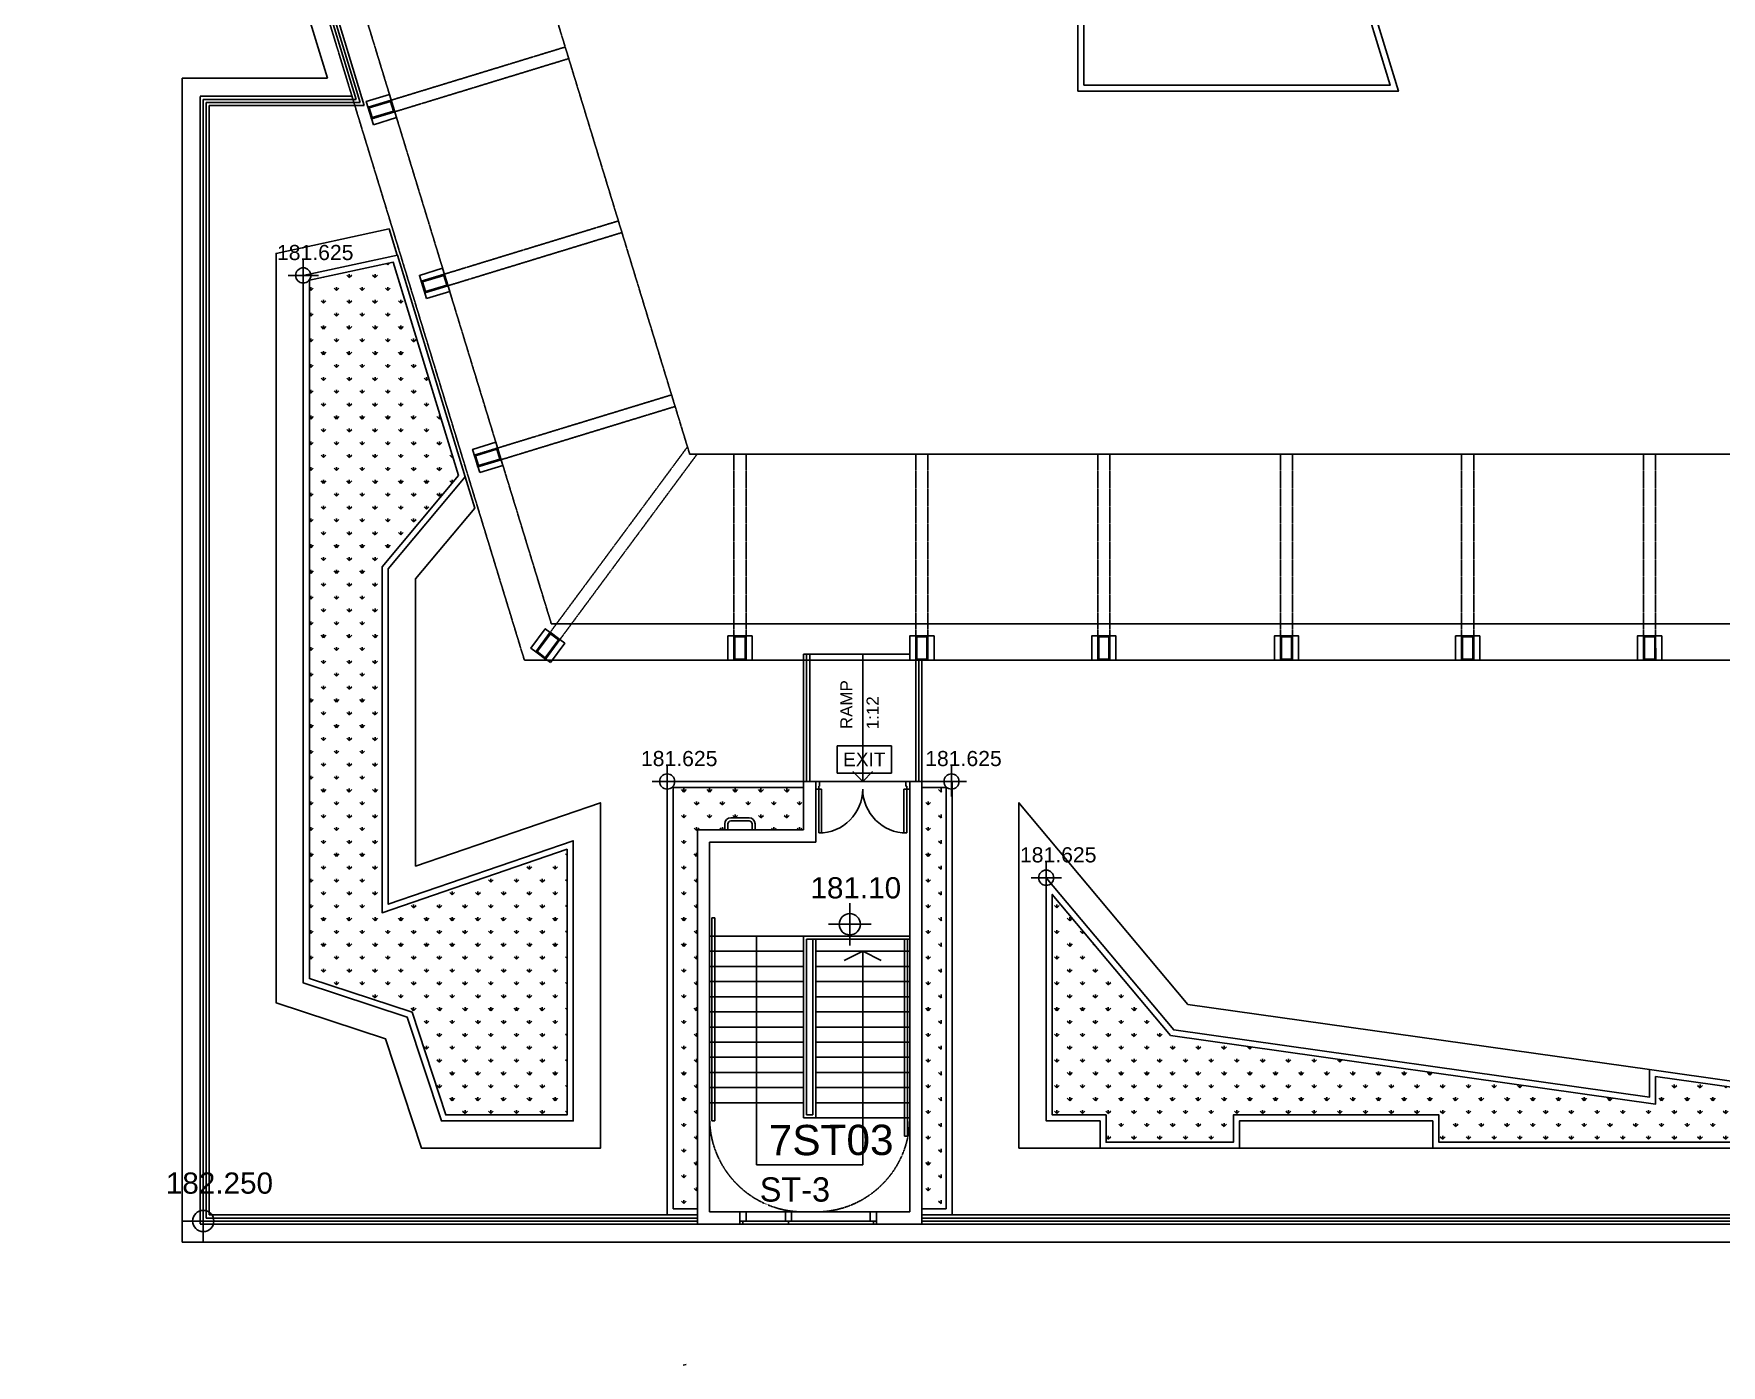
# Model space of a CAD drawing. Header units: millimetres. Extents: x 18595 to 117641, y 6893 to 71647.
# Drawn here: x 54061 to 81888, y 6893 to 28854 of the extents above; entities that cross this region are included whole.
import ezdxf
from ezdxf.enums import TextEntityAlignment as Align

# ---------------------------------------------------------------- set-up
doc = ezdxf.new("R2010")
doc.units = ezdxf.units.MM
doc.linetypes.add('HIDDEN', pattern=[0.375, 0.25, -0.125])
doc.linetypes.add('HIDDENX2', pattern=[0.75, 0.5, -0.25])
for name, color, linetype in [('DLN032__', 8, 'Continuous'), ('DLN041_3', 8, 'Continuous'), ('DLN041__', 8, 'Continuous'), ('DLN210__', 8, 'Continuous'), ('DLN220__', 8, 'Continuous'), ('DLN240__', 8, 'Continuous'), ('DLN246__', 8, 'Continuous'), ('DLN280__', 8, 'Continuous'), ('DLN314__', 8, 'Continuous'), ('DLN325__', 8, 'Continuous'), ('DLN580__', 8, 'Continuous'), ('DLN582_2', 8, 'Continuous'), ('DLN720-1', 8, 'Continuous'), ('FITDOOR', 8, 'Continuous'), ('geometry', 8, 'Continuous'), ('LEVEL', 8, 'Continuous'), ('WB_Planter Wall', 8, 'Continuous')]:
    doc.layers.add(name, color=color, linetype=linetype)
doc.styles.add('ROMANS', font='swissl.ttf')
doc.styles.add('SWIS721LT750', font='swissl.ttf')
pattern_1 = [(90, (56506.23, 8922.44), (-212.132, 212.132), [56.25, -368.014]), (45, (56506.23, 8922.44), (-212.132, 212.132), [56.25, -243.75]), (135, (56506.23, 8922.44), (-212.132, -212.132), [56.25, -243.75])]

# ---------------------------------------------------------------- blocks, each defined once
blk = doc.blocks.new('DR1CL3')
at = {"layer": 'FITDOOR'}
for p, q in [((0, 0), (0, -37.5)), ((50, 0), (0, 0)), ((50, 0), (50, -50)), ((12, -37.5), (0, -37.5)), ((12, -87.5), (0, -87.5)), ((0, -87.5), (0, -125)), ((62.5, -125), (0, -125)), ((62.5, -50), (50, -50)), ((62.5, -50), (62.5, -125))]:
    blk.add_line(p, q, dxfattribs=at)
blk = doc.blocks.new('DR1CD')
at = {"layer": 'FITDOOR'}
for p, q in [((0, 1), (45, 1)), ((0, 1), (0, 0)), ((45, 0), (45, 1)), ((0, 0), (45, 0))]:
    blk.add_line(p, q, dxfattribs=at)
blk = doc.blocks.new('DR2M')
at = {"layer": 'FITDOOR'}
for centre, start, end in [((0, 0), 0, 90), ((1, 0), 90, 180)]:
    blk.add_arc(centre, 0.5, start, end, dxfattribs=at)
blk = doc.blocks.new('DR1AD')
at = {"layer": 'FITDOOR'}
for p, q in [((-45, 1), (0, 1)), ((-45, 1), (-45, 0)), ((0, 0), (0, 1)), ((-45, 0), (0, 0))]:
    blk.add_line(p, q, dxfattribs=at)
blk = doc.blocks.new('DR1CR3')
at = {"layer": 'FITDOOR'}
for p, q in [((-50, 0), (0, 0)), ((-50, 0), (-50, -50)), ((0, 0), (0, -37.5)), ((-62.5, -50), (-62.5, -125)), ((-62.5, -50), (-50, -50)), ((-62.5, -125), (0, -125)), ((-12, -37.5), (0, -37.5)), ((-12, -87.5), (0, -87.5)), ((0, -87.5), (0, -125))]:
    blk.add_line(p, q, dxfattribs=at)
blk = doc.blocks.new('ghj')
at = {"layer": 'DLN314__'}
blk.add_line((36950, 50), (36950, 0), dxfattribs=at)
blk.add_lwpolyline([(37000, 50), (37000, 200), (36900, 200), (36900, 50)], close=True, dxfattribs=at)
blk = doc.blocks.new('ELEX')
at = {"layer": 'DLN032__'}
for p, q in [((0, 0.5), (0, -0.5)), ((0.5, 0), (-0.5, 0))]:
    blk.add_line(p, q, dxfattribs=at)
blk.add_circle((0, 0), 0.25, dxfattribs=at)
at = {"layer": 'DLN032__', "style": 'ROMANS'}
blk.add_attdef('ELEX', (0.257, 0.354), '', height=0.5, dxfattribs=at)
blk = doc.blocks.new('FSEX-V01')
at = {"layer": 'DLN580__'}
for p, q in [((0, 300), (0, 0)), ((0, 300), (600, 300)), ((600, 300), (600, 0)), ((0, 0), (600, 0))]:
    blk.add_line(p, q, dxfattribs=at)
at = {"layer": 'DLN580__', "style": 'ROMANS'}
blk.add_text('EXIT', height=150, dxfattribs=at).set_placement((300, 150), align=Align.MIDDLE)
blk = doc.blocks.new('CANOPY FOOTING')
at = {"layer": 'DLN314__'}
for points in [[(-196665, 43376), (-196283, 43493), (-196400, 43876), (-196782, 43759)], [(-196694, 43472), (-196312, 43589), (-196370, 43780), (-196753, 43663)], [(-196684, 43492), (-196332, 43600), (-196381, 43760), (-196733, 43653)]]:
    blk.add_lwpolyline(points, close=True, dxfattribs=at)

msp = doc.modelspace()

# ---------------------------------------------------------------- hatches: boundary and pattern name
at = {"layer": 'DLN720-1'}
h = msp.add_hatch(dxfattribs=at)
h.set_pattern_fill('GRASS', color=256, scale=300, style=0)
h.set_pattern_definition(pattern_1)
h.paths.add_polyline_path([(61064, 21566), (59989, 25085), (58606, 24787), (58606, 13271), (60299, 12715), (60855, 11022), (62856, 11022), (62856, 15403), (59806, 14357), (59806, 20063)])
h = msp.add_hatch(dxfattribs=at)
h.set_pattern_fill('GRASS', color=256, scale=300, style=0)
h.set_pattern_definition(pattern_1)
h.paths.add_polyline_path([(72807, 12330), (70856, 14659), (70856, 11022), (71745, 11022), (71745, 10572), (73843, 10572), (73843, 11022), (77231, 11022), (77231, 10572), (83426, 10572), (83426, 11286), (80806, 11655), (80806, 11201)])
at = {"layer": 'WB_Planter Wall'}
h = msp.add_hatch(dxfattribs=at)
h.set_pattern_fill('GRASS', color=256, scale=300, style=0)
h.set_pattern_definition([(90, (56506.23, 8922.44), (-212.132, 212.132), [56.25, -368.014]), (45, (56506.23, 8922.44), (-212.132, 212.132), [56.25, -243.75]), (135, (56506.23, 8922.44), (-212.132, -212.132), [56.25, -243.75])])
h.paths.add_polyline_path([(69031, 16049), (69031, 16422), (68706, 16422), (68706, 9472), (69031, 9472)])
edge = h.paths.add_edge_path()
edge.add_line((65006, 15722), (65456, 15722))
edge.add_line((65456, 15722), (65456, 15822))
edge.add_arc((65556, 15822), 100, 90, 180, ccw=False)
edge.add_line((65556, 15922), (65856, 15922))
edge.add_arc((65856, 15822), 100, 0, 90, ccw=False)
edge.add_line((65956, 15822), (65956, 15722))
edge.add_line((65956, 15722), (66756, 15722))
edge.add_line((66756, 15722), (66756, 16367))
edge.add_line((66756, 16367), (64606, 16422))
edge.add_line((64606, 16422), (64606, 15896))
edge.add_line((64606, 15896), (64606, 9472))
edge.add_line((64606, 9472), (65006, 9472))
edge.add_line((65006, 9472), (65006, 15722))
h.paths.add_polyline_path([(66756, 16410), (66756, 16422), (66702, 16422), (66555, 16422), (64606, 16422), (66756, 16367)])

# ---------------------------------------------------------------- linework, layer by layer
at = {"layer": 'DLN210__'}
for p, q in [((59376, 27772), (58501, 30634)), ((59444, 27722), (58535, 30696)), ((59511, 27672), (58568, 30759)), ((58903, 28122), (58269, 30197)), ((56506, 28122), (56506, 8922)), ((58903, 28122), (56506, 28122)), ((59376, 27772), (56856, 27772)), ((56856, 27772), (56856, 9272)), ((59444, 27722), (56906, 27722)), ((56906, 27722), (56906, 9322)), ((59511, 27672), (56956, 27672)), ((56956, 27672), (56956, 9372)), ((67731, 16522), (67731, 18622)), ((67731, 16523), (67568, 16686)), ((67731, 16523), (67894, 16686)), ((64606, 9472), (65006, 9472)), ((68706, 9472), (69106, 9472)), ((56856, 9272), (65006, 9272)), ((56906, 9322), (65006, 9322)), ((56956, 9372), (65006, 9372)), ((65706, 9422), (67956, 9422)), ((65706, 9272), (67956, 9272)), ((65706, 9222), (67956, 9222)), ((68706, 9372), (84726, 9372)), ((68706, 9322), (82758, 9322)), ((68706, 9272), (82758, 9272)), ((56506, 8922), (82758, 8922))]:
    msp.add_line(p, q, dxfattribs=at)
at = {"layer": 'DLN210__', "linetype": 'HIDDENX2', "ltscale": 0.5}
for p, q in [((59309, 27822), (58512, 30428)), ((56806, 27822), (56806, 9222)), ((59309, 27822), (56806, 27822)), ((56806, 9222), (65006, 9222)), ((68706, 9222), (85106, 9222))]:
    msp.add_line(p, q, dxfattribs=at)
at = {"layer": 'DLN220__'}
for p, q in [((66756, 18622), (68506, 18622)), ((66756, 16522), (66756, 18622)), ((66806, 16522), (66806, 18622)), ((66856, 16522), (66856, 18622)), ((68606, 16522), (68606, 18522)), ((68656, 16522), (68656, 18522)), ((68706, 16522), (68706, 18522)), ((66956, 16522), (68506, 16522))]:
    msp.add_line(p, q, dxfattribs=at)
at = {"layer": 'DLN240__'}
for p, q in [((65241, 14272), (65241, 10922)), ((65241, 14272), (65291, 14272)), ((65291, 14272), (65291, 10922)), ((66756, 13972), (65206, 13972)), ((65981, 13972), (65981, 10197)), ((66756, 13972), (66756, 10972)), ((66756, 13972), (68506, 13972)), ((66806, 13922), (66806, 11022)), ((66806, 13922), (68506, 13922)), ((66906, 11022), (66906, 13922)), ((66956, 13922), (66956, 10972)), ((68421, 13922), (68421, 10672)), ((68471, 13922), (68471, 10672)), ((66756, 13722), (65206, 13722)), ((68506, 13722), (66956, 13722)), ((67731, 13722), (67426, 13570)), ((67731, 13722), (67731, 10197)), ((67731, 13722), (68036, 13570)), ((66756, 13472), (65206, 13472)), ((68506, 13472), (66956, 13472)), ((66756, 13222), (65206, 13222)), ((68506, 13222), (66956, 13222)), ((66756, 12972), (65206, 12972)), ((68506, 12972), (66956, 12972)), ((66756, 12722), (65206, 12722)), ((68506, 12722), (66956, 12722)), ((66756, 12472), (65206, 12472)), ((68506, 12472), (66956, 12472)), ((66756, 12222), (65206, 12222)), ((66756, 11972), (65206, 11972)), ((68506, 12222), (66956, 12222)), ((68506, 11972), (66956, 11972)), ((66756, 11722), (65206, 11722)), ((68506, 11722), (66956, 11722)), ((66756, 11472), (65206, 11472)), ((68506, 11472), (66956, 11472)), ((66756, 11222), (65206, 11222)), ((68506, 11222), (66956, 11222)), ((65241, 10922), (65291, 10922)), ((66956, 10972), (66756, 10972)), ((66906, 11022), (66806, 11022)), ((68506, 10972), (66956, 10972)), ((68471, 10672), (68421, 10672)), ((67731, 10197), (65981, 10197)), ((64772, 6893), (64820, 6908))]:
    msp.add_line(p, q, dxfattribs=at)
at = {"layer": 'DLN240__', "linetype": 'HIDDENX2'}
for centre, start, end in [((66756, 10972), 180, 270), ((66956, 10972), 270, 0)]:
    msp.add_arc(centre, 1550, start, end, dxfattribs=at)
at = {"layer": 'DLN246__'}
for p, q in [((65856, 15922), (65556, 15922)), ((65856, 15872), (65556, 15872)), ((65456, 15722), (65456, 15822)), ((65506, 15722), (65506, 15822)), ((65906, 15722), (65906, 15822)), ((65956, 15722), (65956, 15822))]:
    msp.add_line(p, q, dxfattribs=at)
for centre, radius, start, end in [((65556, 15822), 100, 90, 180), ((65556, 15822), 50, 90, 180), ((65856, 15822), 100, 0, 90), ((65856, 15822), 50, 0, 90)]:
    msp.add_arc(centre, radius, start, end, dxfattribs=at)
at = {"layer": 'DLN280__'}
for p, q in [((66756, 16522), (66956, 16522)), ((66756, 15722), (66756, 16522)), ((66956, 16322), (66956, 16522)), ((66956, 15522), (66956, 16522)), ((68506, 16522), (68506, 9422)), ((68506, 16522), (68706, 16522)), ((68706, 16522), (68706, 9222)), ((65006, 15722), (66756, 15722)), ((65006, 15722), (65006, 9222)), ((66956, 15522), (65206, 15522)), ((65206, 15522), (65206, 9422)), ((65006, 9222), (68706, 9222)), ((65206, 9422), (68506, 9422)), ((65706, 9422), (65706, 9222)), ((66756, 9422), (66956, 9422)), ((67956, 9422), (67956, 9222))]:
    msp.add_line(p, q, dxfattribs=at)
at = {"layer": 'DLN314__', "linetype": 'HIDDEN', "ltscale": 0.5}
for p, q in [((59573, 27641), (62825, 28635)), ((59632, 27450), (62883, 28444)), ((60450, 24772), (63702, 25767)), ((60509, 24581), (63760, 25575)), ((61327, 21904), (64579, 22898)), ((61386, 21712), (64637, 22706)), ((62339, 18660), (64841, 22041)), ((62499, 18541), (65001, 21922)), ((65606, 21922), (65606, 18922)), ((65806, 21922), (65806, 18922)), ((68606, 21922), (68606, 18922)), ((68806, 21922), (68806, 18922)), ((71606, 21922), (71606, 18922)), ((71806, 21922), (71806, 18922)), ((74619, 21922), (74619, 18922)), ((74819, 21922), (74819, 18922)), ((77606, 21922), (77606, 18922)), ((77806, 21922), (77806, 18922)), ((80606, 21922), (80606, 18922)), ((80806, 21922), (80806, 18922))]:
    msp.add_line(p, q, dxfattribs=at)
at = {"layer": 'DLN720-1'}
for p, q in [((59485, 27672), (56956, 27672)), ((56956, 27672), (56956, 9372)), ((59924, 25634), (60056, 25202)), ((64506, 9372), (64506, 16522)), ((64506, 16522), (66756, 16522)), ((64606, 9472), (64606, 16422)), ((64606, 16422), (66756, 16422)), ((69106, 16026), (69106, 9472)), ((69206, 16026), (69206, 9372)), ((73943, 10472), (77131, 10472)), ((56956, 9372), (64506, 9372))]:
    msp.add_line(p, q, dxfattribs=at)
for points in [[(71276, 27906), (76565, 27906), (74813, 33636), (71276, 30319)], [(71376, 28006), (76430, 28006), (74764, 33454), (71376, 30276)], [(61176, 21544), (60057, 25203), (58506, 24868), (58506, 13198), (60219, 12636), (60782, 10922), (62956, 10922), (62956, 15543), (59906, 14497), (59906, 20027), (61176, 21544)], [(61064, 21566), (59989, 25085), (58606, 24787), (58606, 13271), (60299, 12715), (60855, 11022), (62856, 11022), (62856, 15403), (59806, 14357), (59806, 20063)], [(80806, 11655), (80806, 11201), (72807, 12330), (70856, 14659), (70856, 11022), (71745, 11022), (71745, 10572), (73843, 10572), (73843, 11022), (77231, 11022), (77231, 10572), (83426, 10572), (83426, 11286)]]:
    msp.add_lwpolyline(points, close=True, dxfattribs=at)
for points in [[(59924, 25634), (58056, 25231), (58056, 12872), (59863, 12279), (60456, 10472), (63406, 10472), (63406, 16172), (60356, 15127), (60356, 19864), (61333, 21030), (61176, 21544)], [(61333, 21030), (60356, 19864), (60356, 15127), (63406, 16172), (63406, 10472), (60456, 10472), (59863, 12279), (58056, 12872), (58056, 25231), (59924, 25634)], [(69206, 16026), (69206, 16522), (68706, 16522)], [(69106, 16026), (69106, 16422), (68706, 16422)], [(70306, 10472), (70306, 16172), (73093, 12845), (80706, 11770)], [(80706, 11770), (80706, 11316), (72859, 12424), (70756, 14934), (70756, 10922), (71645, 10922), (71645, 10472), (73943, 10472), (73943, 10922), (77131, 10922), (77131, 10472), (83526, 10472), (83526, 11372), (80706, 11770)], [(71645, 10472), (70306, 10472)], [(77131, 10472), (73943, 10472)]]:
    msp.add_lwpolyline(points, dxfattribs=at)
at = {"layer": 'geometry', "linetype": 'HIDDENX2', "ltscale": 0.5}
for p, q in [((57790, 45103), (64877, 21922)), ((54061, 44988), (62152, 18522)), ((54810, 44589), (62596, 19122)), ((85106, 21922), (64877, 21922)), ((85106, 19122), (62596, 19122)), ((85106, 18522), (62152, 18522))]:
    msp.add_line(p, q, dxfattribs=at)

# ---------------------------------------------------------------- block references
at = {"layer": 'DLN032__'}
ref = msp.add_blockref('ELEX', (58505, 24868), dxfattribs=dict(at, xscale=500, yscale=500, zscale=500))
ref.add_attrib('ELEX', '181.625', (58071, 25121), dxfattribs={"layer": 'LEVEL', "height": 250, "style": 'ROMANS'})
ref = msp.add_blockref('ELEX', (64506, 16522), dxfattribs=dict(at, xscale=500, yscale=500, zscale=500))
ref.add_attrib('ELEX', '181.625', (64073, 16775), dxfattribs={"layer": 'LEVEL', "height": 250, "style": 'ROMANS'})
ref = msp.add_blockref('ELEX', (69194, 16522), dxfattribs=dict(at, xscale=500, yscale=500, zscale=500))
ref.add_attrib('ELEX', '181.625', (68761, 16775), dxfattribs={"layer": 'LEVEL', "height": 250, "style": 'ROMANS'})
ref = msp.add_blockref('ELEX', (70756, 14934), dxfattribs=dict(at, xscale=500, yscale=500, zscale=500))
ref.add_attrib('ELEX', '181.625', (70323, 15187), dxfattribs={"layer": 'LEVEL', "height": 250, "style": 'ROMANS'})
ref = msp.add_blockref('ELEX', (67518, 14167), dxfattribs=dict(at, xscale=700, yscale=700, zscale=700))
ref.add_attrib('ELEX', '181.10', (66869, 14593), dxfattribs={"layer": 'LEVEL', "height": 350, "style": 'ROMANS'})
ref = msp.add_blockref('ELEX', (56856, 9272), dxfattribs=dict(at, xscale=700, yscale=700, zscale=700))
ref.add_attrib('ELEX', '182.250', (56239, 9723), dxfattribs={"layer": 'LEVEL', "height": 350, "style": 'ROMANS'})
at = {"layer": 'DLN314__'}
for name, p in [('CANOPY FOOTING', (256326, -16022)), ('CANOPY FOOTING', (257203, -18891)), ('CANOPY FOOTING', (258080, -21760)), ('ghj', (28806, 9222)), ('ghj', (29556, 9222)), ('ghj', (30956, 9222))]:
    msp.add_blockref(name, p, dxfattribs=at)
for p, rotation in [((246472, 100594), 36.49999999999858), ((164887, 193912), 73.00000000002207), ((167887, 193912), 73.00000000002207), ((170887, 193912), 73.00000000002207), ((173899, 193912), 73.00000000002207), ((176887, 193912), 73.00000000002207), ((179887, 193912), 73.00000000002207)]:
    msp.add_blockref('CANOPY FOOTING', p, dxfattribs=dict(at, rotation=rotation))
at = {"layer": 'DLN325__', "xscale": -1, "rotation": 180}
for name, p in [('DR1CL3', (66956, 16397)), ('DR1CR3', (68506, 16397))]:
    msp.add_blockref(name, p, dxfattribs=at)
at = {"layer": 'DLN325__', "xscale": -1, "yscale": 725, "rotation": 180}
for name, p in [('DR1CD', (67006, 16397)), ('DR1AD', (68456, 16397))]:
    msp.add_blockref(name, p, dxfattribs=at)
at = {"layer": 'DLN325__', "xscale": -1450, "yscale": 1450, "zscale": 1450, "rotation": 180}
msp.add_blockref('DR2M', (67006, 16397), dxfattribs=at)
at = {"layer": 'DLN582_2', "xscale": 1.5, "yscale": 1.5, "zscale": 1.5}
msp.add_blockref('FSEX-V01', (67307, 16661), dxfattribs=at)

# ---------------------------------------------------------------- texts
at = {"layer": 'DLN041_3', "style": 'SWIS721LT750'}
msp.add_text('7ST03', height=500, rotation=0.1534, dxfattribs=at).set_placement((66182, 10356))
at = {"layer": 'DLN041__', "style": 'SWIS721LT750'}
for s, p in [('RAMP', (67562, 17385)), ('1:12', (67994, 17383))]:
    msp.add_text(s, height=200, rotation=90, dxfattribs=at).set_placement(p)
at = {"layer": 'DLN041__', "insert": (66033, 9587), "char_height": 400, "width": 3542.94, "attachment_point": 7, "style": 'SWIS721LT750'}
msp.add_mtext('{\\fUnivers|b0|i0|c0|p34;ST-3}', dxfattribs=at)

doc.saveas('drawing.dxf')
